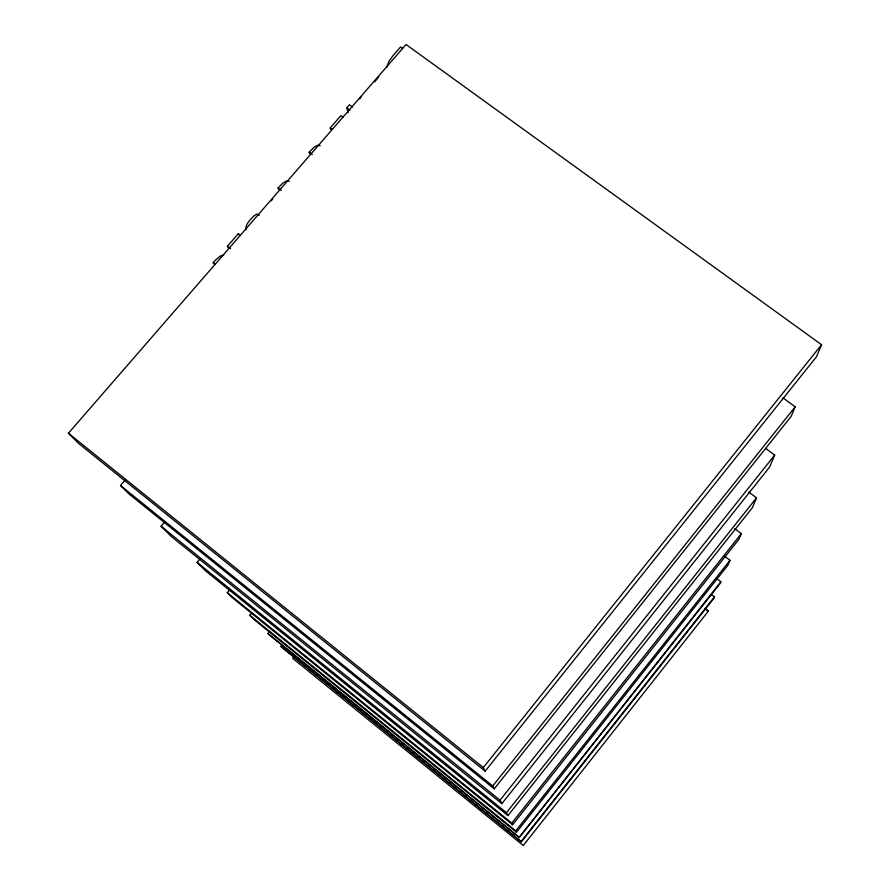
<?xml version="1.0" encoding="UTF-8"?>
<svg xmlns="http://www.w3.org/2000/svg" width="890" height="890" viewBox="0 0 890 890"><rect width="100%" height="100%" fill="white"/><g stroke="black" fill="none" stroke-linecap="round" stroke-linejoin="round"><path stroke-width="1.33" d="M386.772 67.429L388.963 61.221L393.024 55.647L400.545 46.992L402.636 48.505M705.136 608.482L708.351 611.252L705.036 608.716M711.132 594.375L714.448 596.901L713.802 598.414L521.384 841.818L280.717 646.329L521.384 841.818M716.439 578.411L720.867 581.782L720.166 583.428L519.17 837.501L269.336 634.904L267.935 633.491L269.714 631.355M724.438 556.139L729.978 560.333L727.886 565.25L516.478 832.261L253.962 619.473L249.812 615.302L251.581 613.177M734.673 528.638L741.314 533.633L738.923 539.273L512.629 824.741L232.034 597.457L227.273 592.684L229.954 589.491M748.724 492.025L756.522 497.844L752.306 507.778L507.934 815.596L205.468 570.79L197.09 562.38L199.783 559.198M765.756 448.471L774.689 455.079L769.616 467.016L501.838 803.692L171.125 536.325L161.079 526.235L164.683 522.007M782.877 397.797L795.193 406.808L791.077 416.509L494.228 788.852L128.661 493.683L120.506 485.506L125.034 480.244M821.57 344.719L816.442 356.801L485.15 771.163L78.554 443.398L68.43 433.23L406.04 44.5L821.57 344.719L483.315 767.558L485.15 771.163M374.734 81.836L378.74 76.885M519.17 837.501L720.867 581.782M521.162 841.384L714.448 596.901M708.451 611.018L523.276 845.5L292.665 658.322L294.434 656.175M507.934 815.596L506.455 812.703L756.522 497.844M512.629 824.741L511.795 823.105L741.314 533.633M516.478 832.261L515.755 830.837L729.978 560.333M501.838 803.692L500.047 800.188L774.689 455.079M494.228 788.852L492.76 785.981L795.193 406.808M359.593 98.901L361.051 97.099M348.179 112.863L346.811 107.779L349.436 104.764L352.574 107.067M213.934 263.863L213.244 262.561L216.125 259.457L220.32 256.075L223.724 254.985M228.152 247.698L227.428 246.241L238.297 233.736L240.389 235.327M279.126 188.814L278.637 189.381L278.069 187.935L283.031 182.995L286.658 180.948L289.395 181.226M310.143 153.113L309.653 153.67L309.153 152.168L314.048 147.284L317.597 145.337L320.211 145.726M330.746 129.595L330.246 127.904L340.848 115.7L342.939 117.246M271.25 200.773L272.785 199.004M346.811 107.779L349.948 110.093M330.246 127.904L332.337 129.451M309.153 152.168L312.29 154.504M278.069 187.935L281.207 190.293M227.428 246.241L230.566 248.633M213.244 262.561L215.336 264.163M68.43 433.23L483.315 767.558M120.506 485.506L492.76 785.981M161.079 526.235L500.047 800.188M197.09 562.38L506.455 812.703M227.273 592.684L511.795 823.105M249.812 615.302L515.755 830.837M267.935 633.491L518.926 837.023M238.297 233.736L239.899 235.739M259.335 215.213L257.299 214.134A9.456 3.582 -53.7 0 0 253.672 216.181C250.168 219.841 245.128 224.347 245.907 229.898"/></g></svg>
